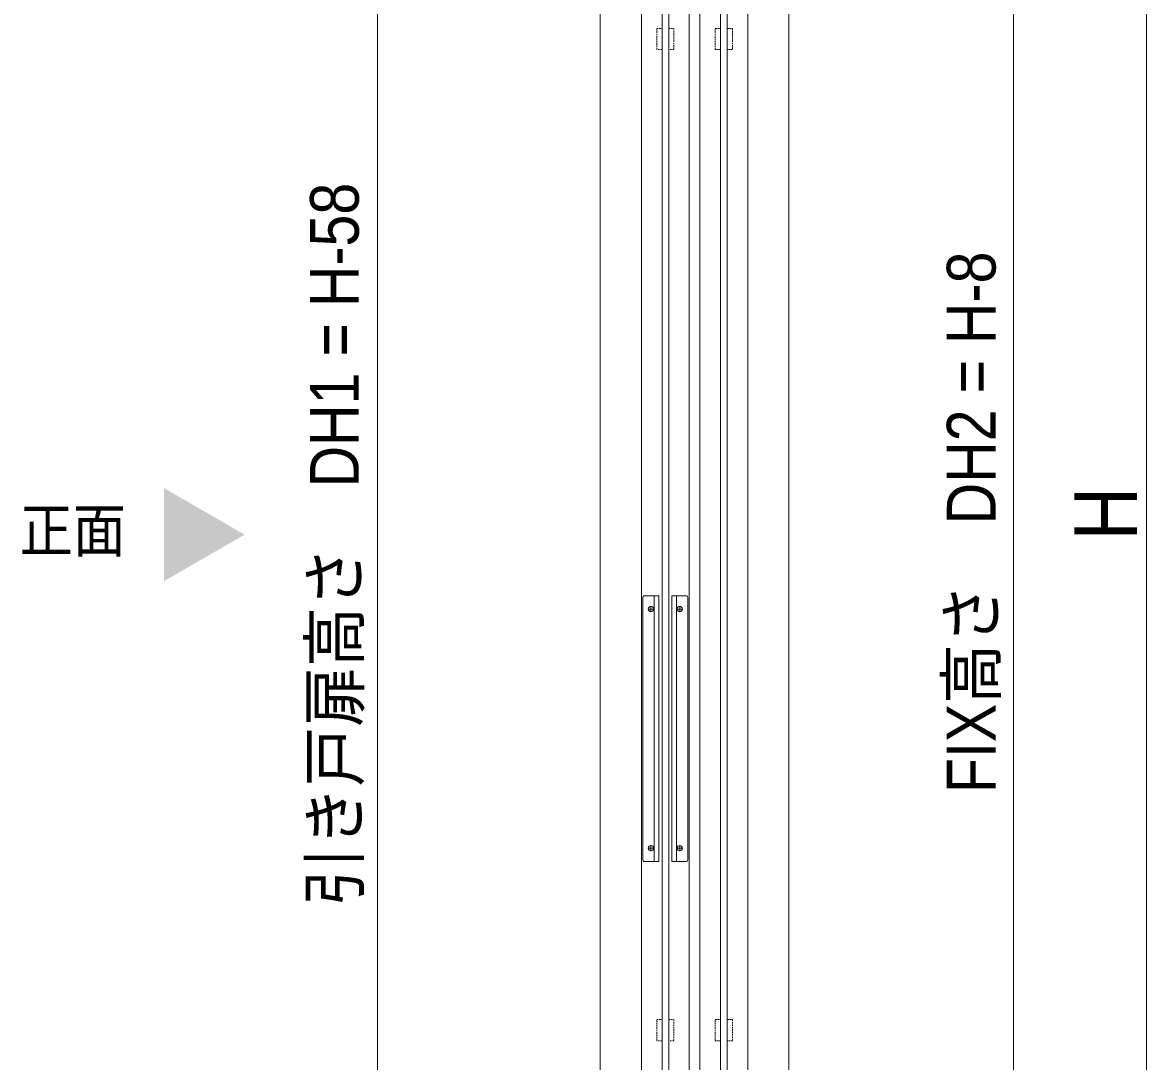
# Model space of a CAD drawing. Units: millimetres, scale not verified. Extents: x -6062 to 6062, y -3045 to 3045.
# Drawn here: x -1716 to -870, y -1088 to -306 of the extents above; entities that cross this region are included whole.
import ezdxf
from ezdxf.enums import TextEntityAlignment as Align

# ---------------------------------------------------------------- set-up
doc = ezdxf.new("R2010")
doc.units = ezdxf.units.MM
doc.header["$LTSCALE"] = 20
doc.linetypes.add('DASHED1', pattern=[1.8, 1.2, -0.6])
for name, color, linetype, lineweight in [('0-2_2寸法-1', 7, 'Continuous', 9), ('0-3_2寸法-3', 7, 'Continuous', 9), ('0-4_3一般', 7, 'Continuous', 9)]:
    doc.layers.add(name, color=color, linetype=linetype, lineweight=lineweight)
doc.styles.add('ＭＳ ゴシック', font='')
doc.styles.add('ＭＳ Ｐゴシック', font='')
doc.styles.get('ＭＳ ゴシック').set_extended_font_data('MS Gothic')
doc.styles.get('ＭＳ Ｐゴシック').set_extended_font_data('MS PGothic')

# ---------------------------------------------------------------- blocks, each defined once
blk = doc.blocks.new('グループ-6')
at = {"layer": '0-4_3一般'}
blk.add_lwpolyline([(10749.3, 9100), (11469.3, 9100), (11469.3, -36680), (10749.3, -36680)], close=True, dxfattribs=at)
blk = doc.blocks.new('グループ-11')
at = {"layer": '0-4_3一般'}
for p, q in [((11629.3, -37000), (11629.3, 9840)), ((12349.3, 9840), (12349.3, -37000))]:
    blk.add_line(p, q, dxfattribs=at)
blk = doc.blocks.new('グループ-15')
at = {"layer": '0-4_3一般'}
for p, q in [((11939.3, -36120), (11939.3, 8960)), ((12039.3, 8960), (12039.3, -36120))]:
    blk.add_line(p, q, dxfattribs=at)
blk = doc.blocks.new('グループ-17')
at = {"layer": '0-4_3一般'}
for p, q in [((10772.3, -14760), (10772.3, -18720)), ((10942.3, -18740), (10942.3, -14740)), ((11276.3, -14740), (11276.3, -18740)), ((11446.3, -18720), (11446.3, -14760)), ((10848.3, -14940), (10936.3, -14940)), ((10892.3, -14984), (10892.3, -14896)), ((11282.3, -14940), (11370.3, -14940)), ((11326.3, -14896), (11326.3, -14984)), ((10848.3, -18540), (10936.3, -18540)), ((10892.3, -18584), (10892.3, -18496)), ((11282.3, -18540), (11370.3, -18540)), ((11326.3, -18496), (11326.3, -18584))]:
    blk.add_line(p, q, dxfattribs=at)
for points in [[(10792.3, -18740), (11012.3, -18740), (11012.3, -14740), (10792.3, -14740)], [(11426.3, -14740), (11206.3, -14740), (11206.3, -18740), (11426.3, -18740)]]:
    blk.add_lwpolyline(points, dxfattribs=at)
for centre in [(10892.3, -14940), (11326.3, -14940), (10892.3, -18540), (11326.3, -18540)]:
    blk.add_circle(centre, 40, dxfattribs=at)
for centre, start, end in [((10792.3, -14760), 135, 180), ((10792.3, -14760), 90, 135), ((11426.3, -14760), 45, 90), ((11426.3, -14760), 0, 45), ((10792.3, -18720), 180, 225), ((10792.3, -18720), 225, 270), ((11426.3, -18720), 270, 315), ((11426.3, -18720), 315, 0)]:
    blk.add_arc(centre, 20, start, end, dxfattribs=at)
blk = doc.blocks.new('グループ-25')
at = {"layer": '0-4_3一般'}
blk.add_lwpolyline([(11159.3, 8580), (11159.3, -36220), (11059.3, -36220), (11059.3, 8580)], close=True, dxfattribs=at)
blk = doc.blocks.new('グループ-28')
at = {"layer": '0-4_3一般', "linetype": 'DASHED1'}
for points in [[(10979.3, -6200), (11059.3, -6200), (11059.3, -6520), (10979.3, -6520)], [(11159.3, -6200), (11239.3, -6200), (11239.3, -6520), (11159.3, -6520)], [(11859.3, -6200), (11939.3, -6200), (11939.3, -6520), (11859.3, -6520)], [(12039.3, -6200), (12119.3, -6200), (12119.3, -6520), (12039.3, -6520)], [(10979.3, -21120), (11059.3, -21120), (11059.3, -21440), (10979.3, -21440)], [(11159.3, -21120), (11239.3, -21120), (11239.3, -21440), (11159.3, -21440)], [(11859.3, -21120), (11939.3, -21120), (11939.3, -21440), (11859.3, -21440)], [(12039.3, -21120), (12119.3, -21120), (12119.3, -21440), (12039.3, -21440)]]:
    blk.add_lwpolyline(points, close=True, dxfattribs=at)
at = {"layer": '0-4_3一般'}
for name in ['グループ-11', 'グループ-6', 'グループ-15', 'グループ-25', 'グループ-17']:
    blk.add_blockref(name, (0, 0), dxfattribs=at)
blk = doc.blocks.new('グループ-30')
at = {"layer": '0-4_3一般'}
blk.add_blockref('グループ-28', (0, 0), dxfattribs=at)
blk = doc.blocks.new('グループ-55')
at = {"layer": '0-4_3一般'}
for p, q in [((10129.3, 10000), (10129.3, -37000)), ((12969.3, 10000), (12969.3, -37000))]:
    blk.add_line(p, q, dxfattribs=at)

msp = doc.modelspace()

# ---------------------------------------------------------------- linework, layer by layer
at = {"layer": '0-2_2寸法-1'}
for p, q in [((-870.04, -1837.29), (-870.04, 487.29)), ((-970.04, -1837.29), (-970.04, 479.29)), ((-1448.54, 442.29), (-1448.54, -1824.29))]:
    msp.add_line(p, q, dxfattribs=at)
at = {"layer": '0-3_2寸法-3'}
msp.add_solid([(-1609.28, -655.93), (-1548.54, -691), (-1609.28, -726.07)], dxfattribs=at)

# ---------------------------------------------------------------- block references
at = {"layer": '0-4_3一般', "xscale": 0.05, "yscale": 0.05}
for name in ['グループ-30', 'グループ-55']:
    msp.add_blockref(name, (-1787.5, 0), dxfattribs=at)

# ---------------------------------------------------------------- texts
at = {"layer": '0-2_2寸法-1', "style": 'ＭＳ Ｐゴシック', "width": 0.9}
for s, height, p in [('引き戸扉高さ\u3000DH1 = H-58', 36.69, (-1451.65, -970.73)), ('FIX高さ\u3000DH2 = H-8', 36.69, (-972.58, -885.54)), ('H', 47.17, (-862.96, -695.25))]:
    msp.add_text(s, height=height, rotation=90, dxfattribs=at).set_placement(p, align=Align.BOTTOM_LEFT)
at = {"layer": '0-3_2寸法-3', "style": 'ＭＳ ゴシック', "width": 0.9}
msp.add_text('正面', height=32.55, dxfattribs=at).set_placement((-1717.76, -713.78), align=Align.BOTTOM_LEFT)

doc.saveas('drawing.dxf')
